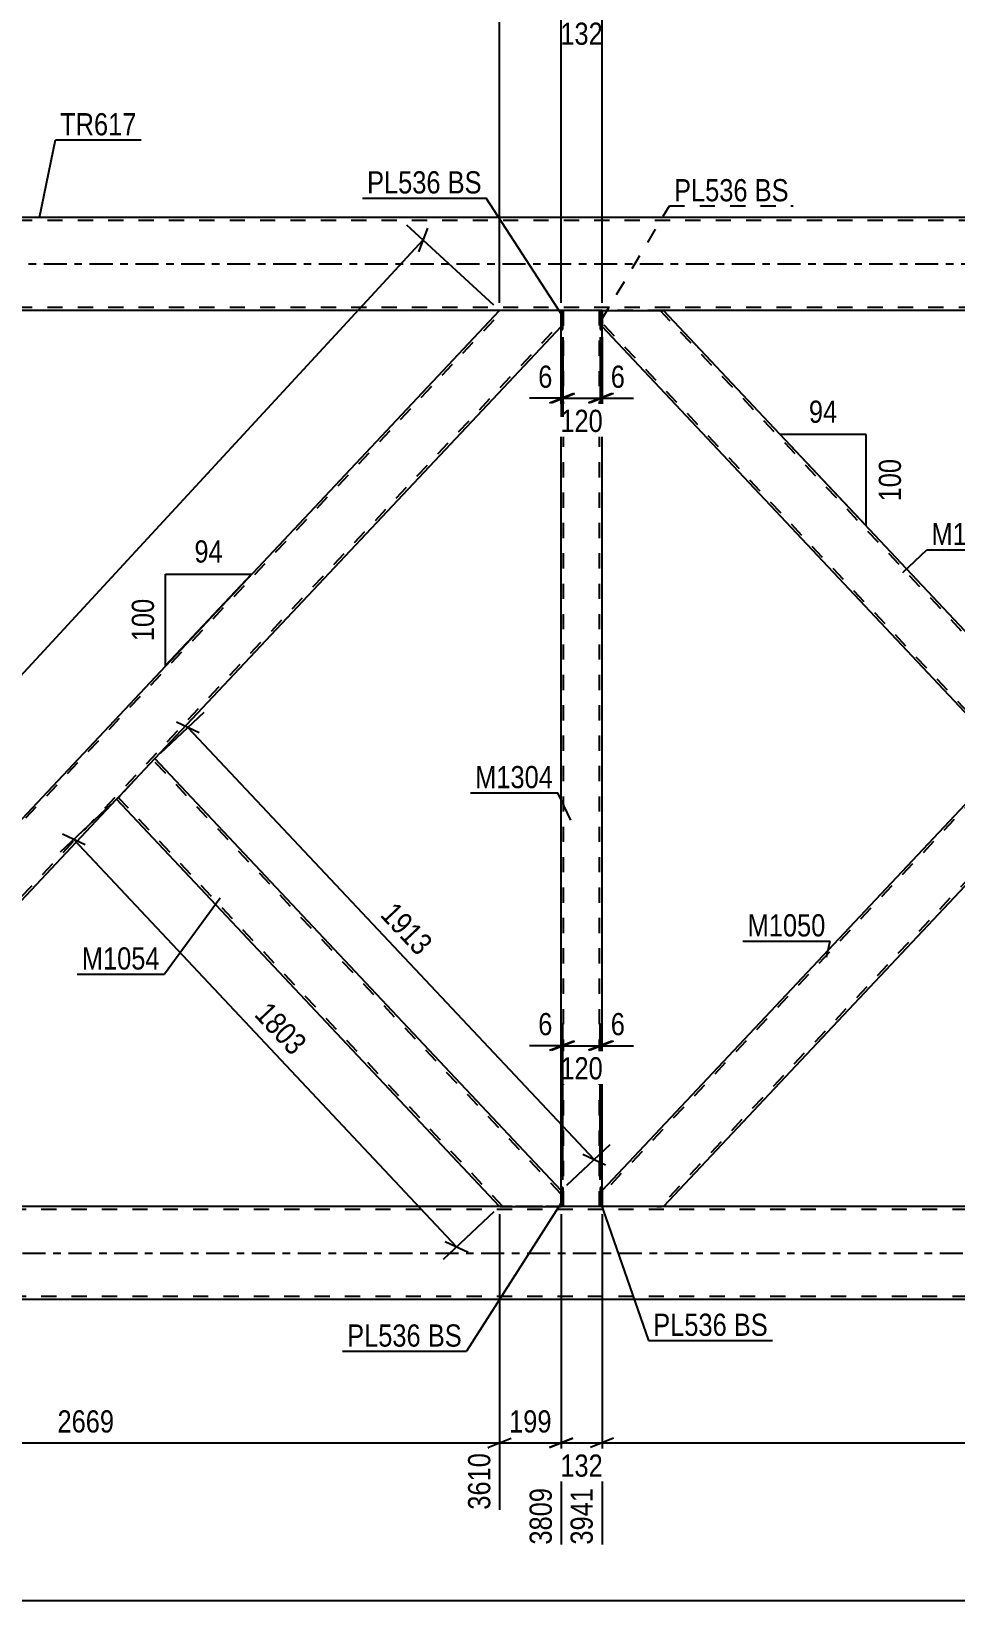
# Model space of a CAD drawing. Header units: millimetres. Extents: x -93 to 748, y -457 to 137.
# Drawn here: x 28 to 147.3, y -172.4 to 30 of the extents above; entities that cross this region are included whole.
import ezdxf

# ---------------------------------------------------------------- set-up
doc = ezdxf.new("R2010")
doc.units = ezdxf.units.MM
doc.linetypes.add('DXK_LINE_DOT2', pattern=[3.9198, 1.9599, -1.9599])
doc.linetypes.add('DXK_LINE_DOT3', pattern=[5.9187, 2.979, -0.9799, 0.9799, -0.9799])
doc.styles.add('Arial Narrow', font='ARIALN.TTF', dxfattribs={"height": 0.2})

# ---------------------------------------------------------------- blocks, each defined once
blk = doc.blocks.new('Part-761532223-1555 - 1399')
at = {"color": 2, "linetype": 'Continuous'}
for p, q in [((101.64, -119.14), (101.4, -119.14)), ((101.4, -119.14), (101.4, -121.6)), ((101.64, -119.14), (101.64, -121.6)), ((101.64, -121.6), (101.4, -121.6))]:
    blk.add_line(p, q, dxfattribs=at)
blk = doc.blocks.new('Part-761532223-1539 - 1399')
at = {"color": 2, "linetype": 'Continuous'}
for p, q in [((101.64, -6), (101.4, -6)), ((101.4, -6), (101.4, -8.46)), ((101.64, -8.46), (101.64, -6)), ((101.4, -8.46), (101.64, -8.46))]:
    blk.add_line(p, q, dxfattribs=at)
blk = doc.blocks.new('Part-761532223-1540 - 1399')
at = {"color": 7, "linetype": 'DXK_LINE_DOT2'}
for p, q in [((101.4, -6), (101.64, -6)), ((101.4, -6), (101.4, -8.46)), ((101.64, -6), (101.64, -8.46)), ((101.4, -8.46), (101.64, -8.46))]:
    blk.add_line(p, q, dxfattribs=at)
blk = doc.blocks.new('Part-761532223-1529 - 1399')
at = {"color": 7, "linetype": 'DXK_LINE_DOT2'}
for p, q in [((96.36, -6), (96.6, -6)), ((96.36, -6), (96.36, -8.46)), ((96.6, -6), (96.6, -8.46)), ((96.36, -8.46), (96.6, -8.46))]:
    blk.add_line(p, q, dxfattribs=at)
blk = doc.blocks.new('Part-761532223-1587 - 1399')
at = {"color": 7, "linetype": 'DXK_LINE_DOT2'}
for p, q in [((678, -122), (-56, -122)), ((678, -121.6), (-18.36, -121.6)), ((96.36, -121.6), (88.48, -121.6)), ((96.6, -121.6), (96.36, -121.6)), ((109.52, -121.6), (101.4, -121.6)), ((678, -133.2), (-56, -133.2)), ((678, -133.6), (-36.75, -133.6))]:
    blk.add_line(p, q, dxfattribs=at)
at = {"color": 2, "linetype": 'Continuous'}
for p, q in [((88.48, -121.6), (-10.48, -121.6)), ((96.36, -121.6), (96.36, -121.6)), ((101.4, -121.6), (96.6, -121.6)), ((208.48, -121.6), (109.52, -121.6)), ((212.5, -133.6), (-8.84, -133.6))]:
    blk.add_line(p, q, dxfattribs=at)
at = {"color": 7, "linetype": 'DXK_LINE_DOT3'}
blk.add_line((-56, -127.6), (678, -127.6), dxfattribs=at)
blk = doc.blocks.new('Part-761532223-1534 - 1399')
at = {"color": 2, "linetype": 'Continuous'}
for p, q in [((96.6, -6), (96.36, -6)), ((96.36, -6), (96.36, -8.46)), ((96.6, -8.46), (96.6, -6)), ((96.36, -8.46), (96.6, -8.46))]:
    blk.add_line(p, q, dxfattribs=at)
blk = doc.blocks.new('Part-761532223-1545 - 1399')
at = {"color": 7, "linetype": 'DXK_LINE_DOT2'}
for p, q in [((96.36, -121.6), (96.36, -119.14)), ((96.6, -119.14), (96.36, -119.14)), ((96.6, -121.6), (96.6, -119.14)), ((96.6, -121.6), (96.36, -121.6))]:
    blk.add_line(p, q, dxfattribs=at)
blk = doc.blocks.new('Part-761532223-1550 - 1399')
at = {"color": 2, "linetype": 'Continuous'}
for p, q in [((96.6, -119.14), (96.36, -119.14)), ((96.36, -119.14), (96.36, -121.6)), ((96.6, -119.14), (96.6, -121.6)), ((96.6, -121.6), (96.36, -121.6))]:
    blk.add_line(p, q, dxfattribs=at)
blk = doc.blocks.new('Part-761532223-1560 - 1399')
at = {"color": 7, "linetype": 'DXK_LINE_DOT2'}
for p, q in [((101.4, -121.6), (101.4, -119.14)), ((101.64, -119.14), (101.4, -119.14)), ((101.64, -121.6), (101.64, -119.14)), ((101.64, -121.6), (101.4, -121.6))]:
    blk.add_line(p, q, dxfattribs=at)
blk = doc.blocks.new('Part-761532223-1602 - 1399')
at = {"color": 2, "linetype": 'Continuous'}
for p, q in [((217, 6), (0, 6)), ((88.48, -6), (0, -6)), ((96.36, -6), (96.36, -6)), ((101.4, -6), (96.6, -6)), ((208.48, -6), (109.52, -6))]:
    blk.add_line(p, q, dxfattribs=at)
at = {"color": 7, "linetype": 'DXK_LINE_DOT2'}
for p, q in [((718, 5.6), (0, 5.6)), ((718, -5.6), (0, -5.6)), ((96.36, -6), (88.48, -6)), ((96.6, -6), (96.36, -6)), ((109.52, -6), (101.4, -6))]:
    blk.add_line(p, q, dxfattribs=at)
at = {"color": 7, "linetype": 'DXK_LINE_DOT3'}
blk.add_line((0, 0), (718, 0), dxfattribs=at)
blk = doc.blocks.new('Part-761532223-1675 - 1399')
at = {"color": 2, "linetype": 'Continuous'}
for p, q in [((39.44, -68.59), (43.94, -63.8)), ((96.36, -119.54), (43.94, -63.8)), ((39.13, -68.92), (39.44, -68.59)), ((39, -69.05), (39.13, -68.92)), ((88.42, -121.6), (39, -69.05)), ((96.36, -121.6), (96.36, -120.47)), ((88.48, -121.6), (96.36, -121.6))]:
    blk.add_line(p, q, dxfattribs=at)
at = {"color": 7, "linetype": 'DXK_LINE_DOT2'}
for p, q in [((96.36, -120), (43.72, -64.03)), ((39.36, -68.68), (39.13, -68.92)), ((39.22, -68.82), (39.24, -68.8)), ((88.86, -121.6), (39.22, -68.82)), ((39.27, -68.77), (39.44, -68.59)), ((96.36, -120.47), (96.36, -119.54)), ((88.48, -121.6), (88.42, -121.6))]:
    blk.add_line(p, q, dxfattribs=at)
blk = doc.blocks.new('Part-761532223-1715 - 1399')
at = {"color": 7, "linetype": 'DXK_LINE_DOT2'}
for p, q in [((101.64, -6), (96.36, -6)), ((96.36, -8.46), (96.36, -6)), ((96.68, -121.6), (96.68, -6)), ((101.32, -121.6), (101.32, -6)), ((101.64, -8.46), (101.64, -6)), ((96.36, -121.6), (96.36, -119.14)), ((101.64, -121.6), (101.64, -119.14)), ((101.64, -121.6), (96.36, -121.6))]:
    blk.add_line(p, q, dxfattribs=at)
at = {"color": 2, "linetype": 'Continuous'}
for p, q in [((96.36, -119.14), (96.36, -8.46)), ((101.64, -119.14), (101.64, -8.46))]:
    blk.add_line(p, q, dxfattribs=at)
blk = doc.blocks.new('Part-761532223-1780 - 1399')
at = {"color": 7, "linetype": 'DXK_LINE_DOT2'}
for p, q in [((208.86, -6), (101.64, -120)), ((208.48, -6), (208.42, -6)), ((216.36, -6), (212.5, -6)), ((216.36, -6.48), (216.36, -6)), ((216.36, -7.59), (109.15, -121.6)), ((216.36, -8.06), (216.36, -7.13)), ((159, -58.55), (154.06, -63.8)), ((163.94, -63.8), (159, -69.05)), ((101.64, -121.6), (101.64, -119.54)), ((108.71, -121.6), (109.33, -121.6)), ((109.59, -121.6), (109.52, -121.6))]:
    blk.add_line(p, q, dxfattribs=at)
at = {"color": 2, "linetype": 'Continuous'}
for p, q in [((208.42, -6), (159, -58.55)), ((208.48, -6), (208.48, -6)), ((212.5, -6), (208.48, -6)), ((216.36, -8.06), (163.94, -63.8)), ((216.36, -7.13), (216.36, -6.48)), ((154.06, -63.8), (101.64, -119.54)), ((159, -69.05), (109.59, -121.6)), ((108.71, -121.6), (101.64, -121.6)), ((109.52, -121.6), (108.71, -121.6)), ((109.52, -121.6), (109.52, -121.6))]:
    blk.add_line(p, q, dxfattribs=at)
blk = doc.blocks.new('Part-761532223-1785 - 1399')
at = {"color": 2, "linetype": 'Continuous'}
for p, q in [((101.64, -6), (109.52, -6)), ((159, -58.55), (109.59, -6)), ((154.06, -63.8), (101.64, -8.06)), ((158.56, -59.01), (159, -58.55)), ((158.56, -59.01), (154.06, -63.8))]:
    blk.add_line(p, q, dxfattribs=at)
at = {"color": 7, "linetype": 'DXK_LINE_DOT2'}
for p, q in [((101.64, -8.06), (101.64, -6)), ((109.59, -6), (108.71, -6)), ((158.78, -58.78), (109.15, -6)), ((154.28, -63.57), (101.64, -7.59)), ((158.97, -58.58), (158.56, -59.01)), ((154.28, -63.57), (154.3, -63.55))]:
    blk.add_line(p, q, dxfattribs=at)
blk = doc.blocks.new('Part-761532223-1790 - 1399')
at = {"color": 2, "linetype": 'Continuous'}
for p, q in [((-18.36, -119.54), (88.42, -6)), ((96.36, -6), (88.48, -6)), ((96.36, -6), (96.36, -7.13)), ((96.36, -8.06), (43.94, -63.8)), ((-10.41, -121.6), (39, -69.05)), ((-18.36, -121.6), (-18.36, -119.54)), ((-18.36, -121.6), (-10.48, -121.6))]:
    blk.add_line(p, q, dxfattribs=at)
at = {"color": 7, "linetype": 'DXK_LINE_DOT2'}
for p, q in [((-18.36, -120), (88.86, -6)), ((88.48, -6), (88.42, -6)), ((-10.85, -121.6), (96.36, -7.59)), ((96.36, -8.06), (96.36, -7.13)), ((43.94, -63.8), (39, -69.05)), ((-10.48, -121.6), (-10.41, -121.6))]:
    blk.add_line(p, q, dxfattribs=at)
blk = doc.blocks.new('StraightDimension-761532223-26251 - 1399')
at = {"color": 7, "linetype": 'Continuous'}
for p, q in [((-18.36, -122.6), (-18.36, -158.9)), ((88.42, -122.6), (88.42, -160.72)), ((-16.86, -151.51), (-19.86, -152.71)), ((86.92, -152.71), (89.92, -151.51)), ((-18.36, -152.11), (88.42, -152.11))]:
    blk.add_line(p, q, dxfattribs=at)
at = {"color": 0}
blk.add_wipeout([(39.28, -151.36), (39.28, -147.16), (30.77, -147.16), (30.77, -151.36)], dxfattribs=at)
at = {"color": 0, "linetype": 'Continuous'}
blk.add_wipeout([(87.82, -152.81), (83.62, -152.81), (83.62, -161.32), (87.82, -161.32)], dxfattribs=at)
at = {"color": 3, "style": 'Arial Narrow'}
blk.add_text('2669', height=2.863, dxfattribs=at).set_placement((31.37, -150.76))
at = {"color": 3, "linetype": 'Continuous', "style": 'Arial Narrow'}
blk.add_text('3610', height=2.863, rotation=90.0002, dxfattribs=at).set_placement((87.22, -160.72))
blk = doc.blocks.new('StraightDimension-761532223-26250 - 1399')
at = {"color": 7, "linetype": 'Continuous'}
for p, q in [((88.42, -122.6), (88.42, -160.72)), ((96.36, -122.6), (96.36, -165.22)), ((86.92, -152.71), (89.92, -151.51)), ((97.86, -151.51), (94.86, -152.71)), ((88.42, -152.11), (96.36, -152.11))]:
    blk.add_line(p, q, dxfattribs=at)
at = {"color": 0}
blk.add_wipeout([(95.73, -151.36), (95.73, -147.16), (89.05, -147.16), (89.05, -151.36)], dxfattribs=at)
at = {"color": 0, "linetype": 'Continuous'}
blk.add_wipeout([(95.76, -157.31), (91.56, -157.31), (91.56, -165.82), (95.76, -165.82)], dxfattribs=at)
at = {"color": 3, "style": 'Arial Narrow'}
blk.add_text('199', height=2.863, dxfattribs=at).set_placement((89.65, -150.76))
at = {"color": 3, "linetype": 'Continuous', "style": 'Arial Narrow'}
blk.add_text('3809', height=2.863, rotation=90.0002, dxfattribs=at).set_placement((95.16, -165.22))
blk = doc.blocks.new('StraightDimension-761532223-2150 - 1399')
at = {"color": 7, "linetype": 'Continuous'}
blk.add_line((-57, -172.45), (719, -172.45), dxfattribs=at)
blk = doc.blocks.new('StraightDimension-761532223-21694 - 1399')
at = {"color": 7, "linetype": 'Continuous'}
for p, q in [((96.36, -5), (96.36, 45.74)), ((101.64, -5), (101.64, 41.24)), ((94.86, 32.03), (97.86, 33.23)), ((96.36, 32.63), (101.64, 32.63)), ((103.14, 33.23), (100.14, 32.03))]:
    blk.add_line(p, q, dxfattribs=at)
at = {"color": 0, "linetype": 'Continuous'}
blk.add_wipeout([(101.04, 41.84), (96.84, 41.84), (96.84, 33.33), (101.04, 33.33)], dxfattribs=at)
at = {"color": 0}
blk.add_wipeout([(102.34, 27.68), (102.34, 31.88), (95.66, 31.88), (95.66, 27.68)], dxfattribs=at)
at = {"color": 3, "linetype": 'Continuous', "style": 'Arial Narrow'}
blk.add_text('2541', height=2.863, rotation=90.0002, dxfattribs=at).set_placement((100.44, 33.93))
at = {"color": 3, "style": 'Arial Narrow'}
blk.add_text('132', height=2.863, dxfattribs=at).set_placement((96.26, 28.28))
blk = doc.blocks.new('StraightDimension-761532223-3302 - 1399')
at = {"color": 7, "linetype": 'Continuous'}
for p, q in [((38.27, -69.74), (31.72, -75.9)), ((34.93, -74.94), (32, -73.58)), ((33.47, -74.26), (82.88, -126.8)), ((87.69, -122.29), (81.14, -128.45)), ((81.42, -126.12), (84.35, -127.48))]:
    blk.add_line(p, q, dxfattribs=at)
at = {"color": 0}
blk.add_wipeout([(61.64, -103.12), (64.7, -100.24), (58.87, -94.04), (55.81, -96.92)], dxfattribs=at)
at = {"color": 3, "style": 'Arial Narrow'}
blk.add_text('1803', height=2.863, rotation=-46.7591, dxfattribs=at).set_placement((56.65, -96.94))
blk = doc.blocks.new('StraightDimension-761532223-21696 - 1399')
at = {"color": 7, "linetype": 'Continuous'}
for p, q in [((88.42, -5), (88.42, 41.24)), ((0, 7), (0, 35.76)), ((1.5, 33.23), (-1.5, 32.03)), ((0, 32.63), (88.42, 32.63)), ((86.92, 32.03), (89.92, 33.23))]:
    blk.add_line(p, q, dxfattribs=at)
at = {"color": 0, "linetype": 'Continuous'}
for points in [[(87.82, 41.84), (83.62, 41.84), (83.62, 33.33), (87.82, 33.33)], [(-0.6, 36.36), (-4.8, 36.36), (-4.8, 33.33), (-0.6, 33.33)]]:
    blk.add_wipeout(points, dxfattribs=at)
at = {"color": 0}
blk.add_wipeout([(48.46, 33.38), (48.46, 37.58), (39.95, 37.58), (39.95, 33.38)], dxfattribs=at)
at = {"color": 3, "linetype": 'Continuous', "style": 'Arial Narrow'}
for s, height, p in [('2210', 2.863, (87.22, 33.93)), ('0', 2.86, (-1.2, 33.93))]:
    blk.add_text(s, height=height, rotation=90.0002, dxfattribs=at).set_placement(p)
at = {"color": 3, "style": 'Arial Narrow'}
blk.add_text('2210', height=2.863, dxfattribs=at).set_placement((40.55, 33.98))
blk = doc.blocks.new('StraightDimension-761532223-26248 - 1399')
at = {"color": 7, "linetype": 'Continuous'}
for p, q in [((101.64, -122.6), (101.64, -165.22)), ((208.42, -122.6), (208.42, -160.72)), ((103.14, -151.51), (100.14, -152.71)), ((206.92, -152.71), (209.92, -151.51)), ((101.64, -152.11), (208.42, -152.11))]:
    blk.add_line(p, q, dxfattribs=at)
at = {"color": 0}
blk.add_wipeout([(159.28, -151.36), (159.28, -147.16), (150.77, -147.16), (150.77, -151.36)], dxfattribs=at)
at = {"color": 0, "linetype": 'Continuous'}
blk.add_wipeout([(207.82, -152.81), (203.62, -152.81), (203.62, -161.32), (207.82, -161.32)], dxfattribs=at)
at = {"color": 3, "style": 'Arial Narrow'}
blk.add_text('2669', height=2.863, dxfattribs=at).set_placement((151.37, -150.76))
at = {"color": 3, "linetype": 'Continuous', "style": 'Arial Narrow'}
blk.add_text('6610', height=2.863, rotation=90.0002, dxfattribs=at).set_placement((207.22, -160.72))
blk = doc.blocks.new('StraightDimension-761532223-2248 - 1399')
at = {"color": 7, "linetype": 'Continuous'}
for p, q in [((101.4, -118.14), (101.4, -98)), ((101.64, -118.14), (101.64, -98)), ((99.9, -101.45), (102.9, -100.25)), ((103.14, -100.25), (100.14, -101.45)), ((101.4, -100.85), (101.64, -100.85))]:
    blk.add_line(p, q, dxfattribs=at)
at = {"color": 0}
blk.add_wipeout([(105.19, -100.1), (105.19, -95.9), (102.17, -95.9), (102.17, -100.1)], dxfattribs=at)
at = {"color": 7, "linetype": 'Continuous'}
blk.add_line((101.64, -100.85), (105.72, -100.85), dxfattribs=at)
blk.add_line((101.64, -100.85), (105.72, -100.85), dxfattribs=at)
at = {"color": 3, "style": 'Arial Narrow'}
blk.add_text('6', height=2.86, dxfattribs=at).set_placement((102.77, -99.5))
blk = doc.blocks.new('StraightDimension-761532223-2259 - 1399')
at = {"color": 7, "linetype": 'Continuous'}
for p, q in [((96.6, -118.14), (96.6, -98.45)), ((101.4, -118.14), (101.4, -98.45)), ((95.1, -101.45), (98.1, -100.25)), ((96.6, -100.85), (101.4, -100.85)), ((102.9, -100.25), (99.9, -101.45))]:
    blk.add_line(p, q, dxfattribs=at)
at = {"color": 0}
blk.add_wipeout([(102.34, -105.8), (102.34, -101.6), (95.66, -101.6), (95.66, -105.8)], dxfattribs=at)
at = {"color": 3, "style": 'Arial Narrow'}
blk.add_text('120', height=2.863, dxfattribs=at).set_placement((96.26, -105.2))
blk = doc.blocks.new('StraightDimension-761532223-2274 - 1399')
at = {"color": 7, "linetype": 'Continuous'}
for p, q in [((96.36, -118.14), (96.36, -98)), ((96.6, -118.14), (96.6, -98)), ((94.86, -101.45), (97.86, -100.25)), ((98.1, -100.25), (95.1, -101.45)), ((96.36, -100.85), (96.6, -100.85))]:
    blk.add_line(p, q, dxfattribs=at)
at = {"color": 0}
blk.add_wipeout([(95.84, -100.1), (95.84, -95.9), (92.81, -95.9), (92.81, -100.1)], dxfattribs=at)
at = {"color": 7, "linetype": 'Continuous'}
blk.add_line((96.36, -100.85), (92.28, -100.85), dxfattribs=at)
blk.add_line((96.36, -100.85), (92.28, -100.85), dxfattribs=at)
at = {"color": 3, "style": 'Arial Narrow'}
blk.add_text('6', height=2.86, dxfattribs=at).set_placement((93.41, -99.5))
blk = doc.blocks.new('AngleDimension-761532223-21895 - 1399')
at = {"color": 7, "linetype": 'Continuous'}
for p, q in [((134.98, -33), (124.62, -21.99)), ((135.72, -21.99), (124.62, -21.99)), ((135.72, -33.79), (124.62, -21.99)), ((135.72, -33.79), (135.72, -21.99))]:
    blk.add_line(p, q, dxfattribs=at)
at = {"color": 0}
for points in [[(132.6, -21.09), (132.6, -16.89), (127.74, -16.89), (127.74, -21.09)], [(140.82, -24.54), (136.62, -24.54), (136.62, -31.23), (140.82, -31.23)]]:
    blk.add_wipeout(points, dxfattribs=at)
at = {"color": 3, "style": 'Arial Narrow'}
blk.add_text('94', height=2.863, dxfattribs=at).set_placement((128.34, -20.49))
blk.add_text('100', height=2.863, rotation=90.0002, dxfattribs=at).set_placement((140.22, -30.63))
blk = doc.blocks.new('StraightDimension-761532223-2658 - 1399')
at = {"color": 7, "linetype": 'Continuous'}
for p, q in [((87.68, -5.32), (76.47, 5.03)), ((77.99, 1.59), (79.15, 4.61)), ((-28.22, -112.49), (78.57, 3.1)), ((-19.09, -120.92), (-30.31, -110.56)), ((-27.64, -110.98), (-28.8, -114))]:
    blk.add_line(p, q, dxfattribs=at)
at = {"color": 0}
blk.add_wipeout([(27.51, -51.06), (24.43, -48.21), (18.65, -54.46), (21.74, -57.31)], dxfattribs=at)
at = {"color": 3, "style": 'Arial Narrow'}
blk.add_text('3934', height=2.863, rotation=47.269, dxfattribs=at).set_placement((21.7, -56.47))
blk = doc.blocks.new('StraightDimension-761532223-3205 - 1399')
at = {"color": 7, "linetype": 'Continuous'}
for p, q in [((44.67, -63.11), (50.28, -57.84)), ((49.67, -60.47), (46.74, -59.11)), ((48.21, -59.79), (100.62, -115.53)), ((97.09, -118.85), (102.7, -113.58)), ((99.16, -114.85), (102.09, -116.21))]:
    blk.add_line(p, q, dxfattribs=at)
at = {"color": 0}
blk.add_wipeout([(77.88, -90.25), (80.94, -87.37), (75.11, -81.17), (72.05, -84.04)], dxfattribs=at)
at = {"color": 3, "style": 'Arial Narrow'}
blk.add_text('1913', height=2.863, rotation=-46.7591, dxfattribs=at).set_placement((72.89, -84.07))
blk = doc.blocks.new('AngleDimension-761532223-3219 - 1399')
at = {"color": 7, "linetype": 'Continuous'}
for p, q in [((45.32, -40.02), (56.42, -40.02)), ((45.32, -51.82), (56.42, -40.02)), ((45.32, -51.82), (45.32, -40.02)), ((49.53, -47.35), (56.42, -40.02))]:
    blk.add_line(p, q, dxfattribs=at)
at = {"color": 0}
for points in [[(53.3, -39.12), (53.3, -34.92), (48.44, -34.92), (48.44, -39.12)], [(44.42, -42.58), (40.22, -42.58), (40.22, -49.27), (44.42, -49.27)]]:
    blk.add_wipeout(points, dxfattribs=at)
at = {"color": 3, "style": 'Arial Narrow'}
blk.add_text('94', height=2.863, dxfattribs=at).set_placement((49.04, -38.52))
blk.add_text('100', height=2.863, rotation=90.0002, dxfattribs=at).set_placement((43.82, -48.67))
blk = doc.blocks.new('StraightDimension-761532223-3263 - 1399')
at = {"color": 7, "linetype": 'Continuous'}
for p, q in [((101.4, -9.46), (101.4, -19.72)), ((101.64, -9.46), (101.64, -19.72)), ((99.9, -17.92), (102.9, -16.72)), ((103.14, -16.72), (100.14, -17.92)), ((101.4, -17.32), (101.64, -17.32))]:
    blk.add_line(p, q, dxfattribs=at)
at = {"color": 0}
blk.add_wipeout([(105.19, -16.57), (105.19, -12.37), (102.17, -12.37), (102.17, -16.57)], dxfattribs=at)
at = {"color": 7, "linetype": 'Continuous'}
blk.add_line((101.64, -17.32), (105.72, -17.32), dxfattribs=at)
blk.add_line((101.64, -17.32), (105.72, -17.32), dxfattribs=at)
at = {"color": 3, "style": 'Arial Narrow'}
blk.add_text('6', height=2.86, dxfattribs=at).set_placement((102.77, -15.97))
blk = doc.blocks.new('StraightDimension-761532223-3274 - 1399')
at = {"color": 7, "linetype": 'Continuous'}
for p, q in [((96.6, -9.46), (96.6, -20.17)), ((101.4, -9.46), (101.4, -20.17)), ((95.1, -17.92), (98.1, -16.72)), ((96.6, -17.32), (101.4, -17.32)), ((102.9, -16.72), (99.9, -17.92))]:
    blk.add_line(p, q, dxfattribs=at)
at = {"color": 0}
blk.add_wipeout([(102.34, -22.27), (102.34, -18.07), (95.66, -18.07), (95.66, -22.27)], dxfattribs=at)
at = {"color": 3, "style": 'Arial Narrow'}
blk.add_text('120', height=2.863, dxfattribs=at).set_placement((96.26, -21.67))
blk = doc.blocks.new('StraightDimension-761532223-3289 - 1399')
at = {"color": 7, "linetype": 'Continuous'}
for p, q in [((96.36, -9.46), (96.36, -19.72)), ((96.6, -9.46), (96.6, -19.72)), ((94.86, -17.92), (97.86, -16.72)), ((98.1, -16.72), (95.1, -17.92)), ((96.36, -17.32), (96.6, -17.32))]:
    blk.add_line(p, q, dxfattribs=at)
at = {"color": 0}
blk.add_wipeout([(95.84, -16.57), (95.84, -12.37), (92.81, -12.37), (92.81, -16.57)], dxfattribs=at)
at = {"color": 7, "linetype": 'Continuous'}
blk.add_line((96.36, -17.32), (92.28, -17.32), dxfattribs=at)
blk.add_line((96.36, -17.32), (92.28, -17.32), dxfattribs=at)
at = {"color": 3, "style": 'Arial Narrow'}
blk.add_text('6', height=2.86, dxfattribs=at).set_placement((93.41, -15.97))
blk = doc.blocks.new('StraightDimension-761532223-21693 - 1399')
at = {"color": 7, "linetype": 'Continuous'}
for p, q in [((101.64, -5), (101.64, 41.24)), ((208.42, -5), (208.42, 41.24)), ((103.14, 33.23), (100.14, 32.03)), ((101.64, 32.63), (208.42, 32.63)), ((206.92, 32.03), (209.92, 33.23))]:
    blk.add_line(p, q, dxfattribs=at)
at = {"color": 0, "linetype": 'Continuous'}
blk.add_wipeout([(207.82, 41.84), (203.62, 41.84), (203.62, 33.33), (207.82, 33.33)], dxfattribs=at)
at = {"color": 0}
blk.add_wipeout([(159.28, 33.38), (159.28, 37.58), (150.77, 37.58), (150.77, 33.38)], dxfattribs=at)
at = {"color": 3, "linetype": 'Continuous', "style": 'Arial Narrow'}
blk.add_text('5210', height=2.863, rotation=90.0002, dxfattribs=at).set_placement((207.22, 33.93))
at = {"color": 3, "style": 'Arial Narrow'}
blk.add_text('2669', height=2.863, dxfattribs=at).set_placement((151.37, 33.98))
blk = doc.blocks.new('StraightDimension-761532223-21695 - 1399')
at = {"color": 7, "linetype": 'Continuous'}
for p, q in [((96.36, -5), (96.36, 45.74)), ((88.42, -5), (88.42, 41.24)), ((86.92, 32.03), (89.92, 33.23)), ((88.42, 32.63), (96.36, 32.63)), ((97.86, 33.23), (94.86, 32.03))]:
    blk.add_line(p, q, dxfattribs=at)
at = {"color": 0}
blk.add_wipeout([(95.73, 33.38), (95.73, 37.58), (89.05, 37.58), (89.05, 33.38)], dxfattribs=at)
at = {"color": 0, "linetype": 'Continuous'}
blk.add_wipeout([(95.76, 46.34), (91.56, 46.34), (91.56, 37.83), (95.76, 37.83)], dxfattribs=at)
at = {"color": 3, "linetype": 'Continuous', "style": 'Arial Narrow'}
blk.add_text('2409', height=2.863, rotation=90.0002, dxfattribs=at).set_placement((95.16, 38.43))
at = {"color": 3, "style": 'Arial Narrow'}
blk.add_text('199', height=2.863, dxfattribs=at).set_placement((89.65, 33.98))
blk = doc.blocks.new('StraightDimension-761532223-26249 - 1399')
at = {"color": 7, "linetype": 'Continuous'}
for p, q in [((96.36, -122.6), (96.36, -165.22)), ((101.64, -122.6), (101.64, -165.22)), ((94.86, -152.71), (97.86, -151.51)), ((103.14, -151.51), (100.14, -152.71)), ((96.36, -152.11), (101.64, -152.11))]:
    blk.add_line(p, q, dxfattribs=at)
at = {"color": 0}
blk.add_wipeout([(102.34, -157.06), (102.34, -152.86), (95.66, -152.86), (95.66, -157.06)], dxfattribs=at)
at = {"color": 0, "linetype": 'Continuous'}
blk.add_wipeout([(101.04, -157.31), (96.84, -157.31), (96.84, -165.82), (101.04, -165.82)], dxfattribs=at)
at = {"color": 3, "style": 'Arial Narrow'}
blk.add_text('132', height=2.863, dxfattribs=at).set_placement((96.26, -156.46))
at = {"color": 3, "linetype": 'Continuous', "style": 'Arial Narrow'}
blk.add_text('3941', height=2.863, rotation=90.0002, dxfattribs=at).set_placement((100.44, -165.22))
blk = doc.blocks.new('Mark-761532223-1598 - 1399')
at = {"color": 0}
blk.add_wipeout([(41.57, 16.6), (41.57, 19.6), (31.71, 19.6), (31.71, 16.6)], dxfattribs=at)
blk.add_wipeout([(41.57, 16.6), (41.57, 19.6), (31.71, 19.6), (31.71, 16.6)], dxfattribs=at)
at = {"color": 30, "linetype": 'Continuous'}
for p, q in [((29.04, 6), (31.11, 16)), ((31.11, 16), (42.17, 16))]:
    blk.add_line(p, q, dxfattribs=at)
at = {"color": 3, "style": 'Arial Narrow'}
blk.add_text('TR617', height=2.863, dxfattribs=at).set_placement((31.71, 16.6))
blk = doc.blocks.new('MarkSet-761532223-13465 - 1399')
at = {"color": 0}
blk.add_wipeout([(120.44, 8.09), (120.44, 11.09), (110.94, 11.09), (110.94, 8.09)], dxfattribs=at)
blk.add_wipeout([(120.44, 8.09), (120.44, 11.09), (110.94, 11.09), (110.94, 8.09)], dxfattribs=at)
at = {"color": 30, "linetype": 'DXK_LINE_DOT2'}
blk.add_line((101.52, -7.31), (110.34, 7.49), dxfattribs=at)
at = {"color": 3, "style": 'Arial Narrow'}
blk.add_text('PL536', height=2.863, dxfattribs=at).set_placement((110.94, 8.09))
at = {"color": 0}
blk.add_wipeout([(125.72, 8.09), (125.72, 11.09), (121.34, 11.09), (121.34, 8.09)], dxfattribs=at)
blk.add_wipeout([(125.72, 8.09), (125.72, 11.09), (121.34, 11.09), (121.34, 8.09)], dxfattribs=at)
at = {"color": 30, "linetype": 'DXK_LINE_DOT2'}
blk.add_line((110.34, 7.49), (126.32, 7.49), dxfattribs=at)
at = {"color": 3, "style": 'Arial Narrow'}
blk.add_text('BS', height=2.863, dxfattribs=at).set_placement((121.34, 8.09))
blk = doc.blocks.new('Mark-761532223-1671 - 1399')
at = {"color": 0}
blk.add_wipeout([(44.56, -91.03), (44.56, -88.03), (34.51, -88.03), (34.51, -91.03)], dxfattribs=at)
blk.add_wipeout([(44.56, -91.03), (44.56, -88.03), (34.51, -88.03), (34.51, -91.03)], dxfattribs=at)
at = {"color": 30, "linetype": 'Continuous'}
for p in [(52.37, -81.84), (33.91, -91.63)]:
    blk.add_line(p, (45.16, -91.63), dxfattribs=at)
at = {"color": 3, "style": 'Arial Narrow'}
blk.add_text('M1054', height=2.863, dxfattribs=at).set_placement((34.51, -91.03))
blk = doc.blocks.new('Mark-761532223-1711 - 1399')
at = {"color": 0}
blk.add_wipeout([(95.32, -67.63), (95.32, -64.63), (85.27, -64.63), (85.27, -67.63)], dxfattribs=at)
blk.add_wipeout([(95.32, -67.63), (95.32, -64.63), (85.27, -64.63), (85.27, -67.63)], dxfattribs=at)
at = {"color": 30, "linetype": 'Continuous'}
for p in [(84.67, -68.23), (97.63, -71.77)]:
    blk.add_line(p, (95.92, -68.23), dxfattribs=at)
at = {"color": 3, "style": 'Arial Narrow'}
blk.add_text('M1304', height=2.863, dxfattribs=at).set_placement((85.27, -67.63))
blk = doc.blocks.new('MarkSet-761532223-3497 - 1399')
at = {"color": 0}
blk.add_wipeout([(80.82, 9.1), (80.82, 12.1), (71.32, 12.1), (71.32, 9.1)], dxfattribs=at)
blk.add_wipeout([(80.82, 9.1), (80.82, 12.1), (71.32, 12.1), (71.32, 9.1)], dxfattribs=at)
at = {"color": 3, "style": 'Arial Narrow'}
blk.add_text('PL536', height=2.863, dxfattribs=at).set_placement((71.32, 9.1))
at = {"color": 0}
blk.add_wipeout([(86.1, 9.1), (86.1, 12.1), (81.72, 12.1), (81.72, 9.1)], dxfattribs=at)
blk.add_wipeout([(86.1, 9.1), (86.1, 12.1), (81.72, 12.1), (81.72, 9.1)], dxfattribs=at)
at = {"color": 30, "linetype": 'Continuous'}
for p in [(70.72, 8.5), (96.47, -6.54)]:
    blk.add_line(p, (86.7, 8.5), dxfattribs=at)
at = {"color": 3, "style": 'Arial Narrow'}
blk.add_text('BS', height=2.863, dxfattribs=at).set_placement((81.72, 9.1))
blk = doc.blocks.new('Mark-761532223-1776 - 1399')
at = {"color": 0}
blk.add_wipeout([(130.48, -86.76), (130.48, -83.76), (120.43, -83.76), (120.43, -86.76)], dxfattribs=at)
blk.add_wipeout([(130.48, -86.76), (130.48, -83.76), (120.43, -83.76), (120.43, -86.76)], dxfattribs=at)
at = {"color": 30, "linetype": 'Continuous'}
for p in [(119.83, -87.36), (130.62, -89.43)]:
    blk.add_line(p, (131.08, -87.36), dxfattribs=at)
at = {"color": 3, "style": 'Arial Narrow'}
blk.add_text('M1050', height=2.863, dxfattribs=at).set_placement((120.43, -86.76))
blk = doc.blocks.new('Mark-761532223-1781 - 1399')
at = {"color": 0}
blk.add_wipeout([(154.2, -36.27), (154.2, -33.27), (144.15, -33.27), (144.15, -36.27)], dxfattribs=at)
blk.add_wipeout([(154.2, -36.27), (154.2, -33.27), (144.15, -33.27), (144.15, -36.27)], dxfattribs=at)
at = {"color": 30, "linetype": 'Continuous'}
for p, q in [((140.44, -39.81), (143.55, -36.87)), ((143.55, -36.87), (154.8, -36.87))]:
    blk.add_line(p, q, dxfattribs=at)
at = {"color": 3, "style": 'Arial Narrow'}
blk.add_text('M1054', height=2.863, dxfattribs=at).set_placement((144.15, -36.27))
blk = doc.blocks.new('MarkSet-761532223-3503 - 1399')
at = {"color": 0}
blk.add_wipeout([(117.75, -138.29), (117.75, -135.29), (108.25, -135.29), (108.25, -138.29)], dxfattribs=at)
blk.add_wipeout([(117.75, -138.29), (117.75, -135.29), (108.25, -135.29), (108.25, -138.29)], dxfattribs=at)
at = {"color": 30, "linetype": 'Continuous'}
blk.add_line((101.46, -121.1), (107.65, -138.89), dxfattribs=at)
at = {"color": 3, "style": 'Arial Narrow'}
blk.add_text('PL536', height=2.863, dxfattribs=at).set_placement((108.25, -138.29))
at = {"color": 0}
blk.add_wipeout([(123.04, -138.29), (123.04, -135.29), (118.65, -135.29), (118.65, -138.29)], dxfattribs=at)
blk.add_wipeout([(123.04, -138.29), (123.04, -135.29), (118.65, -135.29), (118.65, -138.29)], dxfattribs=at)
at = {"color": 30, "linetype": 'Continuous'}
blk.add_line((107.65, -138.89), (123.64, -138.89), dxfattribs=at)
at = {"color": 3, "style": 'Arial Narrow'}
blk.add_text('BS', height=2.863, dxfattribs=at).set_placement((118.65, -138.29))
blk = doc.blocks.new('MarkSet-761532223-3509 - 1399')
at = {"color": 0}
blk.add_wipeout([(78.26, -139.68), (78.26, -136.68), (68.75, -136.68), (68.75, -139.68)], dxfattribs=at)
blk.add_wipeout([(78.26, -139.68), (78.26, -136.68), (68.75, -136.68), (68.75, -139.68)], dxfattribs=at)
at = {"color": 3, "style": 'Arial Narrow'}
blk.add_text('PL536', height=2.863, dxfattribs=at).set_placement((68.75, -139.68))
at = {"color": 0}
blk.add_wipeout([(83.54, -139.68), (83.54, -136.68), (79.16, -136.68), (79.16, -139.68)], dxfattribs=at)
blk.add_wipeout([(83.54, -139.68), (83.54, -136.68), (79.16, -136.68), (79.16, -139.68)], dxfattribs=at)
at = {"color": 30, "linetype": 'Continuous'}
for p in [(96.42, -121.1), (68.15, -140.28)]:
    blk.add_line(p, (84.14, -140.28), dxfattribs=at)
at = {"color": 3, "style": 'Arial Narrow'}
blk.add_text('BS', height=2.863, dxfattribs=at).set_placement((79.16, -139.68))

msp = doc.modelspace()

# ---------------------------------------------------------------- block references
for name in ['Part-761532223-1602 - 1399', 'Part-761532223-1790 - 1399', 'Part-761532223-1529 - 1399', 'Part-761532223-1534 - 1399', 'Part-761532223-1715 - 1399', 'Part-761532223-1539 - 1399', 'Part-761532223-1540 - 1399', 'Part-761532223-1780 - 1399', 'Part-761532223-1785 - 1399', 'Part-761532223-1675 - 1399', 'Part-761532223-1545 - 1399', 'Part-761532223-1550 - 1399', 'Part-761532223-1555 - 1399', 'Part-761532223-1560 - 1399', 'Part-761532223-1587 - 1399']:
    msp.add_blockref(name, (0, 0))

# ---------------------------------------------------------------- next in the draw order: block references
for name in ['StraightDimension-761532223-21694 - 1399', 'StraightDimension-761532223-21696 - 1399', 'StraightDimension-761532223-26251 - 1399']:
    msp.add_blockref(name, (0, 0))

# ---------------------------------------------------------------- next in the draw order: block references
for name in ['StraightDimension-761532223-21693 - 1399', 'StraightDimension-761532223-26250 - 1399']:
    msp.add_blockref(name, (0, 0))

# ---------------------------------------------------------------- next in the draw order: block references
msp.add_blockref('StraightDimension-761532223-2150 - 1399', (0, 0))

# ---------------------------------------------------------------- next in the draw order: block references
for name in ['MarkSet-761532223-13465 - 1399', 'StraightDimension-761532223-3263 - 1399', 'AngleDimension-761532223-21895 - 1399', 'StraightDimension-761532223-3302 - 1399', 'Mark-761532223-1776 - 1399', 'StraightDimension-761532223-2248 - 1399', 'StraightDimension-761532223-26248 - 1399']:
    msp.add_blockref(name, (0, 0))

# ---------------------------------------------------------------- next in the draw order: block references
for name in ['StraightDimension-761532223-2658 - 1399', 'StraightDimension-761532223-3274 - 1399', 'Mark-761532223-1781 - 1399', 'StraightDimension-761532223-2259 - 1399', 'StraightDimension-761532223-26249 - 1399']:
    msp.add_blockref(name, (0, 0))

# ---------------------------------------------------------------- next in the draw order: block references
for name in ['StraightDimension-761532223-21695 - 1399', 'Mark-761532223-1598 - 1399', 'StraightDimension-761532223-3289 - 1399', 'AngleDimension-761532223-3219 - 1399', 'StraightDimension-761532223-2274 - 1399', 'MarkSet-761532223-3509 - 1399', 'MarkSet-761532223-3503 - 1399']:
    msp.add_blockref(name, (0, 0))

# ---------------------------------------------------------------- next in the draw order: block references
for name in ['MarkSet-761532223-3497 - 1399', 'StraightDimension-761532223-3205 - 1399']:
    msp.add_blockref(name, (0, 0))

# ---------------------------------------------------------------- next in the draw order: block references
for name in ['Mark-761532223-1711 - 1399', 'Mark-761532223-1671 - 1399']:
    msp.add_blockref(name, (0, 0))

doc.saveas('drawing.dxf')
